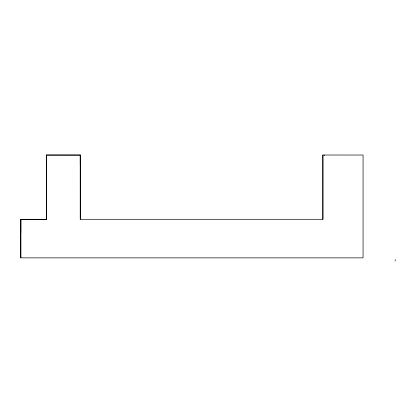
<?xml version="1.0" encoding="UTF-8"?>
<svg xmlns="http://www.w3.org/2000/svg" width="416" height="416" viewBox="0 0 416 416"><rect width="100%" height="100%" fill="white"/><g stroke="black" fill="none" stroke-linecap="round" stroke-linejoin="round"><path stroke-width="0.62" d="M20.81 232.627L20.81 219.294L46.519 219.294L46.519 155.022L80.262 155.028L80.262 219.294L322.894 219.294L322.889 155.022L322.894 219.461M322.868 155.022L363.064 155.028L363.064 257.863L20.81 257.863L20.8 219.372L46.498 219.336L46.519 155.022M20.8 219.372L46.498 219.336M324.402 155.527L324.501 155.022M46.535 155.085L80.278 155.09M80.262 165.001L80.257 155.028L80.262 219.294M395.2 259.693L395.2 260.978M20.81 219.294L20.81 257.863"/></g></svg>
